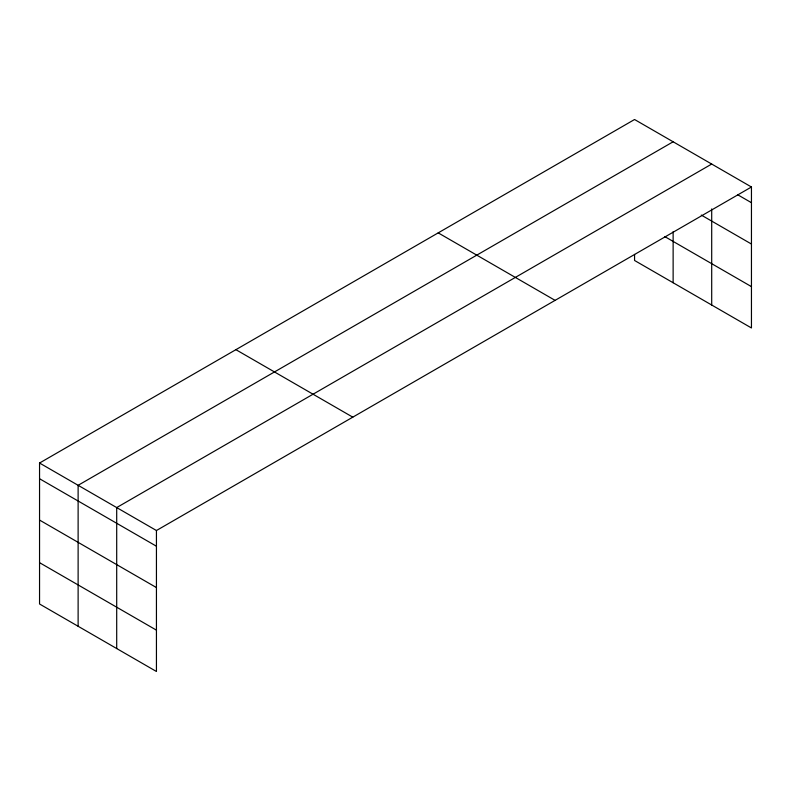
<?xml version="1.0" encoding="UTF-8"?>
<svg xmlns="http://www.w3.org/2000/svg" width="791" height="791" viewBox="0 0 791 791"><rect width="100%" height="100%" fill="white"/><g stroke="black" fill="none" stroke-linecap="round" stroke-linejoin="round"><path stroke-width="1.19" d="M39.55 463.032L156.44 530.524L156.44 671.49L39.55 603.998L39.55 463.032L634.56 119.51L751.45 187.002L751.45 327.968L634.56 260.476L634.56 254.395M673.131 141.787L78.121 485.308L78.121 626.274M711.702 164.053L116.702 507.575L116.702 648.541M156.44 530.524L751.45 187.002M737.855 194.853L751.45 202.694M701.281 215.073L751.45 244.033M664.796 236.598L751.45 286.629M438.204 232.87L555.094 300.362M235.906 349.671L352.796 417.164M39.55 478.733L156.44 546.225M39.55 520.073L156.44 587.565M39.55 562.668L156.44 630.15M711.702 208.933L711.702 305.019M673.131 231.674L673.131 282.743"/></g></svg>
